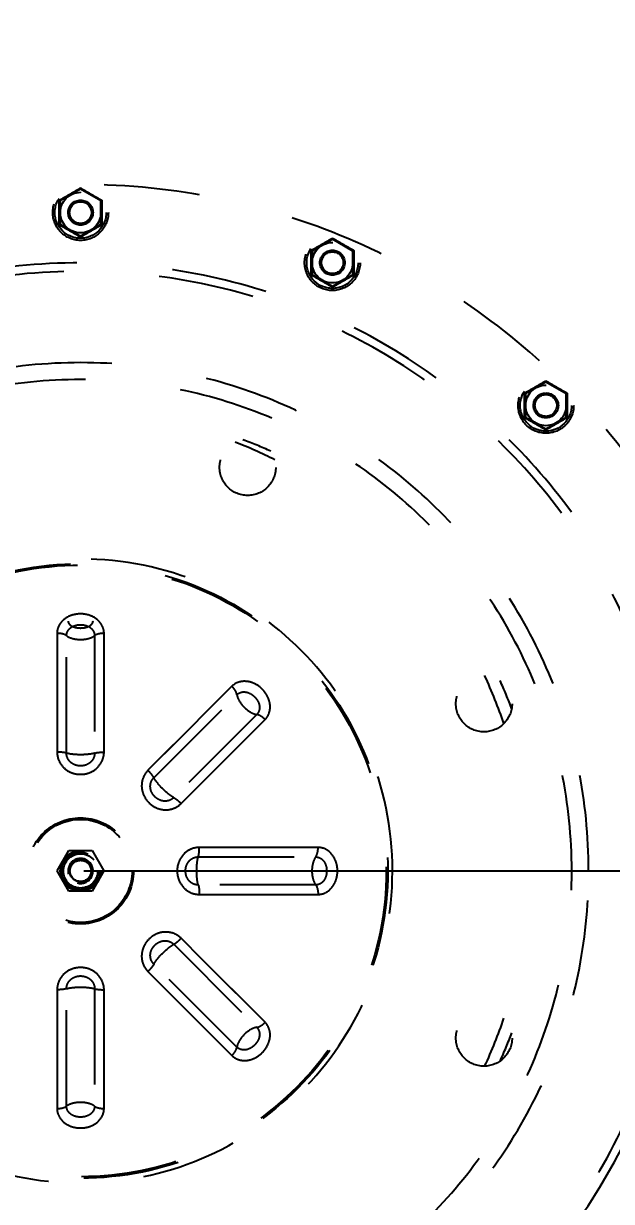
# Model space of a CAD drawing. Header units: millimetres. Extents: x 7589 to 12925, y 625 to 5429.
# Drawn here: x 11031.8 to 11220.3, y 4056.8 to 4434.3 of the extents above; entities that cross this region are included whole.
import ezdxf

# ---------------------------------------------------------------- set-up
doc = ezdxf.new("R2010")
doc.units = ezdxf.units.MM
doc.header["$LTSCALE"] = 307.34
doc.header["$PDMODE"] = 3
doc.header["$PDSIZE"] = 8
doc.linetypes.add('DOT', pattern=[0.2, 0.1, -0.1])
doc.layers.get('0').update_dxf_attribs({"linetype": 'CONTINUOUS'})
doc.layers.get('Defpoints').update_dxf_attribs({"linetype": 'CONTINUOUS'})
doc.layers.add('02___PRT_ALL_AXES', color=7, linetype='CONTINUOUS')
doc.layers.add('03___PRT_ALL_CURVES', color=7, linetype='CONTINUOUS')
doc.styles.get("Standard").update_dxf_attribs({"font": 'calibri.ttf'})
doc.dimstyles.get("Standard").update_dxf_attribs({"dimtxt": 35, "dimasz": 35, "dimexe": 1.5, "dimexo": 1, "dimtad": 1, "dimdsep": 46, "dimtxsty": 'Standard', "dimblk": '_FILLED', "dimblk1": '_FILLED', "dimblk2": '_FILLED', "dimcen": 0.09, "dimazin": 2, "dimtol": 1, "dimtp": 0.01, "dimtm": 0.01, "dimtfac": 1, "dimtofl": 0, "dimtmove": 0, "dimatfit": 3, "dimldrblk": '_FILLED', "dimfxl": 1, "dimtolj": 1, "dimarcsym": 0})

# ---------------------------------------------------------------- blocks, each defined once
blk = doc.blocks.new('_FILLED')
at = {"color": 0, "linetype": 'ByBlock'}
blk.add_solid([(0, 0), (-1, 0.214), (-1, -0.214)], dxfattribs=at)
blk = doc.blocks.new('*D53')
at = {"color": 0, "lineweight": -2}
for p, q in [((11051.04, 4752.7), (11484.94, 4752.7)), ((11483.44, 4717.7), (11483.44, 4476.23)), ((11483.44, 4197.7), (11483.44, 4439.17)), ((11051.04, 4162.7), (11484.94, 4162.7))]:
    blk.add_line(p, q, dxfattribs=at)
at = {"layer": 'Defpoints', "color": 0}
for p in [(11050.04, 4752.7), (11483.44, 4752.7), (11050.04, 4162.7)]:
    blk.add_point(p, dxfattribs=at)
at = {"color": 0, "linetype": 'ByBlock', "lineweight": -2, "xscale": 35, "yscale": 35, "zscale": 35}
for p, rotation in [((11483.44, 4752.7), 90), ((11483.44, 4162.7), 270)]:
    blk.add_blockref('_FILLED', p, dxfattribs=dict(at, rotation=rotation))
at = {"color": 0, "insert": (11483.44, 4457.7), "char_height": 35, "attachment_point": 5}
blk.add_mtext('\\A1;\\A1;G', dxfattribs=at)

msp = doc.modelspace()

# ---------------------------------------------------------------- linework, layer by layer
at = {"color": 0, "linetype": 'DOT'}
for p, q in [((11050.03771, 4381.20278), (11043.53784, 4377.44977)), ((11056.53784, 4377.45023), (11050.03771, 4381.20278)), ((11043.53784, 4377.44977), (11043.53811, 4369.94422)), ((11056.53811, 4369.94468), (11056.53784, 4377.45023)), ((11043.53811, 4369.94422), (11050.03824, 4366.19167)), ((11050.03824, 4366.19167), (11056.53811, 4369.94468)), ((11130.78391, 4365.14136), (11124.28405, 4361.38835)), ((11137.28405, 4361.38881), (11130.78391, 4365.14136)), ((11124.28405, 4361.38835), (11124.28431, 4353.8828)), ((11137.28431, 4353.88326), (11137.28405, 4361.38881)), ((11124.28431, 4353.8828), (11130.78445, 4350.13025)), ((11130.78445, 4350.13025), (11137.28431, 4353.88326)), ((11199.23724, 4319.40231), (11192.73737, 4315.6493)), ((11205.73737, 4315.64976), (11199.23724, 4319.40231)), ((11192.73737, 4315.6493), (11192.73764, 4308.14375)), ((11205.73764, 4308.14421), (11205.73737, 4315.64976)), ((11192.73764, 4308.14375), (11199.23777, 4304.3912)), ((11199.23777, 4304.3912), (11205.73764, 4308.14421)), ((11042.50525, 4238.84404), (11042.51202, 4200.77371)), ((11042.50525, 4238.84404), (11042.50815, 4216.15763)), ((11045.53132, 4200.44397), (11045.54315, 4238.08387)), ((11054.53273, 4238.0838), (11054.54453, 4200.44397)), ((11057.56393, 4200.77374), (11057.57067, 4238.84402)), ((11098.55546, 4221.8676), (11071.64044, 4194.94301)), ((11073.54226, 4192.57489), (11100.16606, 4219.18196)), ((11106.52261, 4212.82531), (11079.91557, 4186.20159)), ((11082.28379, 4184.29973), (11109.20831, 4211.21472)), ((11126.18479, 4170.22996), (11088.11446, 4170.22318)), ((11087.78472, 4167.20389), (11125.42462, 4167.19205)), ((11125.42455, 4158.20247), (11087.78472, 4158.19067)), ((11088.11449, 4155.17127), (11126.18477, 4155.16453)), ((11079.91565, 4139.19294), (11106.52271, 4112.56914)), ((11109.20835, 4114.17974), (11082.28377, 4141.09474)), ((11071.64048, 4130.45141), (11098.55547, 4103.52689)), ((11100.16606, 4106.21259), (11073.54234, 4132.81963)), ((11042.51202, 4124.62071), (11042.50528, 4086.55043)), ((11045.54322, 4087.31065), (11045.53142, 4124.95049)), ((11054.54464, 4124.95048), (11054.5328, 4087.31058)), ((11057.57071, 4086.55042), (11057.56393, 4124.62074)), ((11057.57071, 4086.55042), (11057.56888, 4102.59948)), ((11042.50561, 4090.82143), (11042.50528, 4086.55043))]:
    msp.add_line(p, q, dxfattribs=at)
for points in [[(11057.56906, 4224.05787), (11057.57035, 4234.57302), (11057.57067, 4238.84402)], [(11057.56393, 4200.77374), (11057.56631, 4208.97641), (11057.56796, 4217.06711), (11057.56906, 4224.05787)], [(11098.55546, 4221.8676), (11093.64822, 4216.95943), (11081.61503, 4204.92272)], [(11042.50815, 4216.15763), (11042.50933, 4210.35148), (11042.51202, 4200.77371)], [(11095.37753, 4197.38723), (11099.54106, 4201.54952), (11104.13574, 4206.14306), (11109.20831, 4211.21472)], [(11081.61503, 4204.92272), (11078.39155, 4201.6979), (11071.64044, 4194.94301)], [(11082.28379, 4184.29973), (11085.13217, 4187.14627), (11095.37753, 4197.38723)], [(11107.31758, 4170.2277), (11102.22426, 4170.22681), (11097.66462, 4170.22587), (11088.11446, 4170.22318)], [(11126.18479, 4170.22996), (11119.24425, 4170.2293), (11107.31758, 4170.2277)], [(11088.11449, 4155.17127), (11092.14141, 4155.16997), (11101.28036, 4155.16782)], [(11101.28036, 4155.16782), (11106.62742, 4155.16686), (11112.51467, 4155.16598), (11119.01172, 4155.16517), (11126.18477, 4155.16453)], [(11095.86562, 4127.51928), (11092.26347, 4131.12017), (11089.03865, 4134.34365), (11082.28377, 4141.09474)], [(11071.64048, 4130.45141), (11074.48702, 4127.60303), (11080.94772, 4121.13929)], [(11109.20835, 4114.17974), (11104.30018, 4119.08698), (11095.86562, 4127.51928)], [(11042.51202, 4124.62071), (11042.50964, 4116.41805), (11042.50799, 4108.32734), (11042.50689, 4101.33658), (11042.50561, 4090.82143)], [(11057.56888, 4102.59948), (11057.5678, 4109.23682), (11057.56662, 4115.04297), (11057.56393, 4124.62074)], [(11080.94772, 4121.13929), (11084.72798, 4117.35768), (11088.89027, 4113.19414), (11093.48381, 4108.59946), (11098.55547, 4103.52689)]]:
    msp.add_lwpolyline(points, dxfattribs=at)
for centre, radius in [((11050.03798, 4373.69723), 8.91272), ((11050.03798, 4373.69723), 8.24637), ((11050.03798, 4373.69723), 6.5), ((11050.03798, 4373.69723), 4), ((11050.03798, 4373.69723), 3.5), ((11130.78418, 4357.63581), 8.91272), ((11130.78418, 4357.63581), 8.24637), ((11130.78418, 4357.63581), 6.5), ((11130.78418, 4357.63581), 4), ((11130.78418, 4357.63581), 3.5), ((11199.23751, 4311.89676), 8.91272), ((11199.23751, 4311.89676), 8.24637), ((11199.23751, 4311.89676), 6.5), ((11199.23751, 4311.89676), 4), ((11199.23751, 4311.89676), 3.5), ((11050.03798, 4162.69723), 98.5), ((11050.03798, 4162.69723), 98.02353), ((11050.03798, 4162.69723), 17), ((11050.03798, 4162.69723), 16.52), ((11050.03798, 4162.69723), 6), ((11050.03798, 4162.69723), 5.5), ((11050.03798, 4162.69723), 3.5), ((11050.03798, 4162.69723), 3.4)]:
    msp.add_circle(centre, radius, dxfattribs=at)
for radius, start, end in [(100, 0, 359.88), (4, 255, 195)]:
    msp.add_arc((11050.03798, 4162.69723), radius, start, end, dxfattribs=at)
for points in [[(11043.18594, 4377.65293), (11044.334, 4378.30165), (11046.6286, 4379.60197), (11048.90191, 4380.93914), (11050.0377, 4381.60911)], [(11050.03769, 4381.60911), (11051.17353, 4380.93922), (11053.44694, 4379.60221), (11055.74162, 4378.30205), (11056.88973, 4377.65341)], [(11050.03826, 4365.78534), (11048.90242, 4366.45523), (11046.62901, 4367.79225), (11044.33433, 4369.0924), (11043.18622, 4369.74104)], [(11056.89001, 4369.74153), (11055.74195, 4369.09281), (11053.44736, 4367.79249), (11051.17405, 4366.45531), (11050.03825, 4365.78534)], [(11123.93214, 4361.59151), (11125.08021, 4362.24023), (11127.3748, 4363.54055), (11129.64811, 4364.87772), (11130.7839, 4365.5477)], [(11130.7839, 4365.5477), (11131.91974, 4364.8778), (11134.19314, 4363.54079), (11136.48783, 4362.24063), (11137.63594, 4361.59199)], [(11130.78446, 4349.72392), (11129.64862, 4350.39381), (11127.37522, 4351.73083), (11125.08053, 4353.03098), (11123.93242, 4353.67962)], [(11137.63622, 4353.68011), (11136.48815, 4353.03139), (11134.19356, 4351.73107), (11131.92025, 4350.39389), (11130.78446, 4349.72392)], [(11192.38547, 4315.85246), (11193.53353, 4316.50118), (11195.82813, 4317.8015), (11198.10144, 4319.13867), (11199.23723, 4319.80865)], [(11199.23722, 4319.80865), (11200.37307, 4319.13875), (11202.64647, 4317.80174), (11204.94115, 4316.50158), (11206.08927, 4315.85294)], [(11199.23779, 4303.98487), (11198.10195, 4304.65476), (11195.82854, 4305.99178), (11193.53386, 4307.29193), (11192.38575, 4307.94057)], [(11206.08954, 4307.94106), (11204.94148, 4307.29234), (11202.64689, 4305.99202), (11200.37358, 4304.65484), (11199.23778, 4303.98487)]]:
    msp.add_open_spline(points, degree=3, dxfattribs=at)
for points, knots in [([(11050.0377, 4381.20277), (11050.0377, 4381.1622), (11050.03871, 4381.47366), (11050.0377, 4381.51424), (11050.0377, 4381.60911)], [0, 0, 0, 0, 0.29956188, 1, 1, 1, 1]), ([(11043.18624, 4369.74104), (11043.19854, 4371.0688), (11043.21965, 4373.70614), (11043.19819, 4376.34347), (11043.18596, 4377.65293)], [0, 0, 0, 0, 0.503470775, 1, 1, 1, 1]), ([(11043.53784, 4377.44977), (11043.53801, 4377.44908), (11043.53367, 4377.45302), (11043.53006, 4377.45378), (11043.52021, 4377.4603), (11043.50854, 4377.46682), (11043.49325, 4377.47588), (11043.46772, 4377.49069), (11043.4297, 4377.51272), (11043.3779, 4377.54249), (11043.31885, 4377.57636), (11043.25407, 4377.61362), (11043.20915, 4377.63953), (11043.18596, 4377.65292)], [0, 0, 0, 0, 0.005270768, 0.020858191, 0.046282368, 0.081003533, 0.124365062, 0.175697192, 0.299730798, 0.448270882, 0.617065146, 0.802297204, 1, 1, 1, 1]), ([(11056.88971, 4377.6534), (11056.86653, 4377.64001), (11056.8216, 4377.6141), (11056.75683, 4377.57683), (11056.69778, 4377.54296), (11056.64597, 4377.51318), (11056.60794, 4377.49116), (11056.58243, 4377.47634), (11056.56711, 4377.46729), (11056.55552, 4377.46075), (11056.54552, 4377.45428), (11056.54218, 4377.45343), (11056.53756, 4377.44958), (11056.53784, 4377.45023)], [0, 0, 0, 0, 0.197705209, 0.382939848, 0.551741292, 0.700291465, 0.824330592, 0.875663154, 0.919023194, 0.953740564, 0.97915805, 0.994736811, 1, 1, 1, 1]), ([(11056.88971, 4377.65342), (11056.87741, 4376.32578), (11056.85631, 4373.68845), (11056.87776, 4371.05112), (11056.88999, 4369.74152)], [0, 0, 0, 0, 0.503419542, 1, 1, 1, 1]), ([(11043.53812, 4369.94421), (11043.53841, 4369.94486), (11043.53378, 4369.94105), (11043.53043, 4369.94025), (11043.52037, 4369.9339), (11043.50869, 4369.92753), (11043.49328, 4369.91865), (11043.46765, 4369.90403), (11043.42959, 4369.88206), (11043.37789, 4369.85209), (11043.31901, 4369.81787), (11043.25434, 4369.7804), (11043.20942, 4369.75443), (11043.18622, 4369.74104)], [0, 0, 0, 0, 0.005246527, 0.020788041, 0.046167334, 0.080859382, 0.124204947, 0.175529424, 0.299562897, 0.448123589, 0.616956491, 0.802239647, 1, 1, 1, 1]), ([(11056.89001, 4369.74152), (11056.86681, 4369.75492), (11056.82189, 4369.78087), (11056.75721, 4369.81835), (11056.69835, 4369.85255), (11056.64661, 4369.88255), (11056.60861, 4369.90444), (11056.58288, 4369.91918), (11056.5677, 4369.92779), (11056.5554, 4369.93487), (11056.54753, 4369.93916), (11056.54236, 4369.94238), (11056.54055, 4369.94294), (11056.53793, 4369.94536), (11056.53809, 4369.94467)], [0, 0, 0, 0, 0.197757183, 0.383035853, 0.551868359, 0.700432958, 0.824469569, 0.875795596, 0.919142329, 0.953834439, 0.979211825, 0.988239588, 0.994751198, 1, 1, 1, 1]), ([(11050.03826, 4365.78534), (11050.03825, 4365.88021), (11050.03926, 4365.92079), (11050.03823, 4366.23226), (11050.03823, 4366.19168)], [0, 0, 0, 0, 0.700434158, 1, 1, 1, 1]), ([(11130.7839, 4365.14135), (11130.7839, 4365.10078), (11130.78491, 4365.41225), (11130.7839, 4365.45282), (11130.7839, 4365.54769)], [0, 0, 0, 0, 0.29956188, 1, 1, 1, 1]), ([(11123.93244, 4353.67962), (11123.94475, 4355.00739), (11123.96585, 4357.64472), (11123.9444, 4360.28205), (11123.93216, 4361.59151)], [0, 0, 0, 0, 0.503470775, 1, 1, 1, 1]), ([(11124.28405, 4361.38835), (11124.28421, 4361.38766), (11124.27987, 4361.3916), (11124.27626, 4361.39236), (11124.26641, 4361.39888), (11124.25475, 4361.4054), (11124.23946, 4361.41446), (11124.21393, 4361.42928), (11124.17591, 4361.4513), (11124.1241, 4361.48107), (11124.06505, 4361.51494), (11124.00028, 4361.5522), (11123.95535, 4361.57811), (11123.93216, 4361.5915)], [0, 0, 0, 0, 0.005270768, 0.020858191, 0.046282368, 0.081003533, 0.124365062, 0.175697192, 0.299730798, 0.448270882, 0.617065146, 0.802297204, 1, 1, 1, 1]), ([(11137.63592, 4361.59198), (11137.61273, 4361.57859), (11137.5678, 4361.55268), (11137.50303, 4361.51541), (11137.44398, 4361.48154), (11137.39218, 4361.45176), (11137.35415, 4361.42974), (11137.32863, 4361.41492), (11137.31332, 4361.40587), (11137.30172, 4361.39933), (11137.29172, 4361.39286), (11137.28838, 4361.39201), (11137.28377, 4361.38816), (11137.28405, 4361.38881)], [0, 0, 0, 0, 0.197705209, 0.382939848, 0.551741292, 0.700291465, 0.824330592, 0.875663154, 0.919023194, 0.953740564, 0.97915805, 0.994736811, 1, 1, 1, 1]), ([(11137.63592, 4361.592), (11137.62361, 4360.26436), (11137.60251, 4357.62703), (11137.62396, 4354.9897), (11137.6362, 4353.6801)], [0, 0, 0, 0, 0.503419542, 1, 1, 1, 1]), ([(11124.28433, 4353.88279), (11124.28461, 4353.88344), (11124.27998, 4353.87964), (11124.27663, 4353.87883), (11124.26658, 4353.87248), (11124.25489, 4353.86611), (11124.23949, 4353.85723), (11124.21386, 4353.84261), (11124.17579, 4353.82064), (11124.12409, 4353.79067), (11124.06522, 4353.75645), (11124.00054, 4353.71898), (11123.95562, 4353.69301), (11123.93243, 4353.67962)], [0, 0, 0, 0, 0.005246527, 0.020788041, 0.046167334, 0.080859382, 0.124204947, 0.175529424, 0.299562897, 0.448123589, 0.616956491, 0.802239647, 1, 1, 1, 1]), ([(11137.63622, 4353.68011), (11137.61302, 4353.6935), (11137.5681, 4353.71946), (11137.50342, 4353.75693), (11137.44455, 4353.79113), (11137.39282, 4353.82113), (11137.35482, 4353.84302), (11137.32908, 4353.85776), (11137.3139, 4353.86637), (11137.30161, 4353.87345), (11137.29373, 4353.87775), (11137.28856, 4353.88096), (11137.28676, 4353.88152), (11137.28413, 4353.88394), (11137.2843, 4353.88325)], [0, 0, 0, 0, 0.197757183, 0.383035853, 0.551868359, 0.700432958, 0.824469569, 0.875795596, 0.919142329, 0.953834439, 0.979211825, 0.988239588, 0.994751198, 1, 1, 1, 1]), ([(11130.78446, 4349.72392), (11130.78446, 4349.81879), (11130.78546, 4349.85937), (11130.78443, 4350.17084), (11130.78443, 4350.13026)], [0, 0, 0, 0, 0.700434158, 1, 1, 1, 1]), ([(11199.23723, 4319.4023), (11199.23723, 4319.36173), (11199.23824, 4319.6732), (11199.23723, 4319.71377), (11199.23723, 4319.80864)], [0, 0, 0, 0, 0.29956188, 1, 1, 1, 1]), ([(11192.38577, 4307.94057), (11192.39807, 4309.26833), (11192.41918, 4311.90567), (11192.39772, 4314.543), (11192.38549, 4315.85246)], [0, 0, 0, 0, 0.503470775, 1, 1, 1, 1]), ([(11192.73737, 4315.6493), (11192.73754, 4315.64861), (11192.7332, 4315.65255), (11192.72959, 4315.65331), (11192.71974, 4315.65983), (11192.70807, 4315.66635), (11192.69278, 4315.67541), (11192.66725, 4315.69023), (11192.62923, 4315.71225), (11192.57743, 4315.74202), (11192.51838, 4315.77589), (11192.45361, 4315.81315), (11192.40868, 4315.83906), (11192.38549, 4315.85245)], [0, 0, 0, 0, 0.005270768, 0.020858191, 0.046282368, 0.081003533, 0.124365062, 0.175697192, 0.299730798, 0.448270882, 0.617065146, 0.802297204, 1, 1, 1, 1]), ([(11206.08925, 4315.85293), (11206.06606, 4315.83954), (11206.02113, 4315.81363), (11205.95636, 4315.77636), (11205.89731, 4315.74249), (11205.8455, 4315.71271), (11205.80748, 4315.69069), (11205.78196, 4315.67587), (11205.76665, 4315.66682), (11205.75505, 4315.66028), (11205.74505, 4315.65381), (11205.74171, 4315.65296), (11205.73709, 4315.64911), (11205.73737, 4315.64976)], [0, 0, 0, 0, 0.197705209, 0.382939848, 0.551741292, 0.700291465, 0.824330592, 0.875663154, 0.919023194, 0.953740564, 0.97915805, 0.994736811, 1, 1, 1, 1]), ([(11206.08925, 4315.85295), (11206.07694, 4314.52531), (11206.05584, 4311.88798), (11206.07729, 4309.25065), (11206.08953, 4307.94105)], [0, 0, 0, 0, 0.503419542, 1, 1, 1, 1]), ([(11192.73765, 4308.14374), (11192.73794, 4308.14439), (11192.73331, 4308.14058), (11192.72996, 4308.13978), (11192.7199, 4308.13343), (11192.70822, 4308.12706), (11192.69281, 4308.11818), (11192.66718, 4308.10356), (11192.62912, 4308.08159), (11192.57742, 4308.05162), (11192.51854, 4308.0174), (11192.45387, 4307.97993), (11192.40895, 4307.95396), (11192.38575, 4307.94057)], [0, 0, 0, 0, 0.005246527, 0.020788041, 0.046167334, 0.080859382, 0.124204947, 0.175529424, 0.299562897, 0.448123589, 0.616956491, 0.802239647, 1, 1, 1, 1]), ([(11206.08954, 4307.94106), (11206.06634, 4307.95445), (11206.02142, 4307.98041), (11205.95674, 4308.01788), (11205.89788, 4308.05208), (11205.84615, 4308.08208), (11205.80814, 4308.10397), (11205.78241, 4308.11871), (11205.76723, 4308.12732), (11205.75493, 4308.1344), (11205.74706, 4308.1387), (11205.74189, 4308.14191), (11205.74008, 4308.14247), (11205.73746, 4308.14489), (11205.73763, 4308.1442)], [0, 0, 0, 0, 0.197757183, 0.383035853, 0.551868359, 0.700432958, 0.824469569, 0.875795596, 0.919142329, 0.953834439, 0.979211825, 0.988239588, 0.994751198, 1, 1, 1, 1]), ([(11199.23779, 4303.98487), (11199.23778, 4304.07974), (11199.23879, 4304.12032), (11199.23776, 4304.43179), (11199.23776, 4304.39121)], [0, 0, 0, 0, 0.700434158, 1, 1, 1, 1]), ([(11057.57067, 4238.84402), (11057.57072, 4239.67696), (11057.14262, 4241.40629), (11055.39738, 4243.47814), (11052.90076, 4244.78824), (11050.04152, 4245.22445), (11047.18083, 4244.79026), (11044.6812, 4243.48057), (11042.93365, 4241.40757), (11042.50519, 4239.67715), (11042.50525, 4238.84404)], [0, 0, 0, 0, 0.115890211, 0.237397074, 0.366276145, 0.499824592, 0.633423918, 0.762456219, 0.884085405, 1, 1, 1, 1]), ([(11045.54299, 4238.08409), (11045.54285, 4238.57148), (11045.80453, 4239.58491), (11046.86617, 4240.76937), (11048.36355, 4241.47072), (11050.03984, 4241.67388), (11051.71537, 4241.46997), (11053.21161, 4240.76868), (11054.27104, 4239.58384), (11054.53265, 4238.5711), (11054.5325, 4238.0838)], [0, 0, 0, 0, 0.115820462, 0.237311282, 0.366319298, 0.500150442, 0.633939139, 0.762809308, 0.884201965, 1, 1, 1, 1]), ([(11045.54317, 4238.08385), (11045.15252, 4238.36855), (11044.13811, 4238.75837), (11043.07791, 4238.85886), (11042.50525, 4238.84402)], [0, 0, 0, 0, 0.457645836, 1, 1, 1, 1]), ([(11045.54315, 4238.08387), (11046.12244, 4237.66035), (11047.61762, 4237.06248), (11050.03794, 4236.78482), (11052.4582, 4237.06253), (11053.95348, 4237.66022), (11054.53273, 4238.0838)], [0, 0, 0, 0, 0.228816412, 0.499999783, 0.771183164, 1, 1, 1, 1]), ([(11057.57067, 4238.84406), (11056.99797, 4238.8589), (11055.93772, 4238.75841), (11054.92325, 4238.36854), (11054.53259, 4238.08382)], [0, 0, 0, 0, 0.542357193, 1, 1, 1, 1]), ([(11100.16606, 4219.18193), (11100.09114, 4219.65947), (11099.64949, 4220.65242), (11098.97088, 4221.47314), (11098.55545, 4221.86758)], [0, 0, 0, 0, 0.457645836, 1, 1, 1, 1]), ([(11109.20831, 4211.21472), (11109.79732, 4211.80367), (11110.71743, 4213.3292), (11110.94838, 4216.0283), (11110.10938, 4218.72005), (11108.39604, 4221.05028), (11106.0662, 4222.76608), (11103.3726, 4223.60749), (11100.67107, 4223.37736), (11099.14452, 4222.45673), (11098.55546, 4221.8676)], [0, 0, 0, 0, 0.115890344, 0.237397281, 0.366276391, 0.49982486, 0.633424235, 0.762456705, 0.884085771, 1, 1, 1, 1]), ([(11100.16606, 4219.18196), (11100.27621, 4218.47286), (11100.9107, 4216.99286), (11102.42579, 4215.0851), (11104.33354, 4213.57008), (11105.8135, 4212.93539), (11106.52261, 4212.82531)], [0, 0, 0, 0, 0.228816387, 0.49999976, 0.771183144, 1, 1, 1, 1]), ([(11100.1661, 4219.18222), (11100.51064, 4219.52696), (11101.41227, 4220.05853), (11103.00051, 4220.14538), (11104.55524, 4219.5825), (11105.88422, 4218.54084), (11106.92481, 4217.21187), (11107.48692, 4215.65798), (11107.39825, 4214.07104), (11106.86712, 4213.16994), (11106.52244, 4212.82547)], [0, 0, 0, 0, 0.11582012, 0.237310814, 0.366318987, 0.50015017, 0.633938893, 0.762809105, 0.884201839, 1, 1, 1, 1]), ([(11109.20834, 4211.21475), (11108.81387, 4211.6302), (11107.9931, 4212.30885), (11107.00009, 4212.75052), (11106.52252, 4212.82543)], [0, 0, 0, 0, 0.542357193, 1, 1, 1, 1]), ([(11045.53119, 4200.44404), (11045.10444, 4200.57818), (11044.09348, 4200.73322), (11043.07948, 4200.77856), (11042.51202, 4200.77372)], [0, 0, 0, 0, 0.440806577, 1, 1, 1, 1]), ([(11042.51202, 4200.77371), (11042.51236, 4199.83167), (11042.91875, 4197.91851), (11044.6258, 4195.54395), (11047.1337, 4194.00443), (11050.03448, 4193.48783), (11052.93668, 4194.00212), (11055.44766, 4195.54111), (11057.15692, 4197.91702), (11057.56358, 4199.83141), (11057.56393, 4200.77374)], [0, 0, 0, 0, 0.123541285, 0.247969887, 0.373524493, 0.499838918, 0.626193015, 0.751875021, 0.876420168, 1, 1, 1, 1]), ([(11054.54429, 4200.44394), (11054.54516, 4199.89033), (11054.29602, 4198.76306), (11053.25221, 4197.38889), (11051.74276, 4196.53676), (11050.03578, 4196.26979), (11048.32952, 4196.53812), (11046.82235, 4197.39125), (11045.77918, 4198.76399), (11045.53009, 4199.89067), (11045.53096, 4200.44412)], [0, 0, 0, 0, 0.12340616, 0.248015366, 0.373830524, 0.500160618, 0.626453235, 0.752131743, 0.876628417, 1, 1, 1, 1]), ([(11054.54453, 4200.44397), (11053.90712, 4200.24765), (11052.39961, 4200.01314), (11050.0379, 4199.89585), (11047.67622, 4200.0132), (11046.16872, 4200.24765), (11045.53132, 4200.44397)], [0, 0, 0, 0, 0.22011938, 0.500002135, 0.779885753, 1, 1, 1, 1]), ([(11054.54455, 4200.44397), (11054.9713, 4200.57815), (11055.98234, 4200.73322), (11056.99641, 4200.77857), (11057.56393, 4200.77373)], [0, 0, 0, 0, 0.440787802, 1, 1, 1, 1]), ([(11071.64044, 4194.94301), (11070.97461, 4194.27661), (11069.90882, 4192.63596), (11069.43694, 4189.74807), (11070.12382, 4186.88407), (11071.81226, 4184.46642), (11074.23117, 4182.78024), (11077.09437, 4182.0962), (11079.97953, 4182.56947), (11081.61808, 4183.63452), (11082.28379, 4184.29973)], [0, 0, 0, 0, 0.123540765, 0.248049388, 0.373723722, 0.500151782, 0.626570643, 0.752210718, 0.876581026, 1, 1, 1, 1]), ([(11073.54223, 4192.57503), (11073.33532, 4192.97164), (11072.73009, 4193.79613), (11072.04514, 4194.5452), (11071.64047, 4194.94303)], [0, 0, 0, 0, 0.440806548, 1, 1, 1, 1]), ([(11079.91538, 4186.20174), (11079.52504, 4185.81018), (11078.55336, 4185.18985), (11076.84561, 4184.95511), (11075.17593, 4185.41779), (11073.77859, 4186.43489), (11072.76035, 4187.8316), (11072.2964, 4189.50173), (11072.52939, 4191.21123), (11073.15013, 4192.18446), (11073.54211, 4192.57525)], [0, 0, 0, 0, 0.123245574, 0.247678063, 0.373460131, 0.499837313, 0.626222814, 0.752028643, 0.87661774, 1, 1, 1, 1]), ([(11079.91557, 4186.20159), (11079.32603, 4186.51349), (11078.09424, 4187.41363), (11076.34132, 4189.00068), (11074.75434, 4190.75362), (11073.85415, 4191.98536), (11073.54226, 4192.57489)], [0, 0, 0, 0, 0.220119433, 0.500002196, 0.779885823, 1, 1, 1, 1]), ([(11079.91558, 4186.20158), (11080.31222, 4185.9947), (11081.13678, 4185.38943), (11081.88591, 4184.70445), (11082.28378, 4184.29973)], [0, 0, 0, 0, 0.440787802, 1, 1, 1, 1]), ([(11088.11446, 4170.22318), (11087.17144, 4170.2228), (11085.25677, 4169.81596), (11082.88183, 4168.10571), (11081.3437, 4165.6), (11081.00067, 4163.66009), (11081.00072, 4162.69723)], [0, 0, 0, 0, 0.247340189, 0.496314031, 0.747455011, 1, 1, 1, 1]), ([(11087.78479, 4167.20401), (11087.91893, 4167.63077), (11088.07397, 4168.64173), (11088.11931, 4169.65573), (11088.11447, 4170.22319)], [0, 0, 0, 0, 0.440806594, 1, 1, 1, 1]), ([(11125.4246, 4167.19203), (11125.7093, 4167.58268), (11126.09912, 4168.59709), (11126.19961, 4169.65729), (11126.18477, 4170.22995)], [0, 0, 0, 0, 0.457645836, 1, 1, 1, 1]), ([(11132.41843, 4162.69723), (11132.41844, 4163.65729), (11132.13002, 4165.55898), (11130.8204, 4168.05435), (11128.74826, 4169.80159), (11127.01815, 4170.23001), (11126.18479, 4170.22996)], [0, 0, 0, 0, 0.267157049, 0.524996743, 0.768100595, 1, 1, 1, 1]), ([(11083.69988, 4162.69756), (11083.69987, 4163.26389), (11083.87815, 4164.40472), (11084.73033, 4165.91066), (11086.10326, 4166.95566), (11087.23082, 4167.20509), (11087.78487, 4167.20425)], [0, 0, 0, 0, 0.25249117, 0.503875202, 0.752985019, 1, 1, 1, 1]), ([(11087.78472, 4158.19067), (11087.5884, 4158.82809), (11087.35389, 4160.33559), (11087.2366, 4162.6973), (11087.35395, 4165.05898), (11087.5884, 4166.56649), (11087.78472, 4167.20389)], [0, 0, 0, 0, 0.22011938, 0.500002135, 0.779885753, 1, 1, 1, 1]), ([(11125.42462, 4167.19205), (11125.0011, 4166.61276), (11124.40323, 4165.11758), (11124.12557, 4162.69727), (11124.40328, 4160.27701), (11125.00097, 4158.78172), (11125.42455, 4158.20247)], [0, 0, 0, 0, 0.22881641, 0.499999781, 0.771183163, 1, 1, 1, 1]), ([(11125.42484, 4167.19221), (11125.91241, 4167.19235), (11126.92569, 4166.93068), (11128.10961, 4165.86917), (11128.81098, 4164.37424), (11128.94596, 4163.26051), (11128.94596, 4162.69742)], [0, 0, 0, 0, 0.23173606, 0.4745695, 0.732373369, 1, 1, 1, 1]), ([(11081.00072, 4162.69723), (11081.00077, 4161.73381), (11081.34396, 4159.7932), (11082.88302, 4157.28737), (11085.25796, 4155.5781), (11087.17196, 4155.17162), (11088.11449, 4155.17127)], [0, 0, 0, 0, 0.25268737, 0.503858586, 0.752789705, 1, 1, 1, 1]), ([(11087.78469, 4158.19091), (11087.23095, 4158.19004), (11086.10391, 4158.4391), (11084.73031, 4159.48287), (11083.87807, 4160.98948), (11083.6999, 4162.13083), (11083.69988, 4162.69756)], [0, 0, 0, 0, 0.246865394, 0.495907054, 0.747348512, 1, 1, 1, 1]), ([(11128.94596, 4162.69742), (11128.94597, 4162.13423), (11128.81121, 4161.02038), (11128.11015, 4159.52475), (11126.92514, 4158.46429), (11125.91203, 4158.20256), (11125.42455, 4158.2027)], [0, 0, 0, 0, 0.267653211, 0.525468058, 0.768327755, 1, 1, 1, 1]), ([(11126.18477, 4155.16453), (11127.01795, 4155.16448), (11128.74785, 4155.59273), (11130.82009, 4157.33964), (11132.12999, 4159.83511), (11132.41838, 4161.73702), (11132.41843, 4162.69723)], [0, 0, 0, 0, 0.231847702, 0.474946861, 0.732802485, 1, 1, 1, 1]), ([(11087.78472, 4158.19066), (11087.9189, 4157.7639), (11088.07397, 4156.75287), (11088.11932, 4155.73879), (11088.11448, 4155.17127)], [0, 0, 0, 0, 0.440787802, 1, 1, 1, 1]), ([(11125.42457, 4158.20261), (11125.70929, 4157.81195), (11126.09916, 4156.79748), (11126.19965, 4155.73723), (11126.18481, 4155.16453)], [0, 0, 0, 0, 0.457642807, 1, 1, 1, 1]), ([(11082.28377, 4141.09474), (11081.61741, 4141.76062), (11079.97723, 4142.82608), (11077.09107, 4143.29807), (11074.22906, 4142.61329), (11071.81259, 4140.92737), (11070.12411, 4138.51147), (11069.43686, 4135.6477), (11069.90833, 4132.75913), (11070.97443, 4131.11796), (11071.64048, 4130.45141)], [0, 0, 0, 0, 0.123541431, 0.247971357, 0.373527945, 0.499844571, 0.62620072, 0.751882405, 0.876425862, 1, 1, 1, 1]), ([(11073.54249, 4132.81982), (11073.15044, 4133.21065), (11072.52952, 4134.18388), (11072.29586, 4135.89361), (11072.76065, 4137.56349), (11073.77885, 4138.95935), (11075.17512, 4139.97613), (11076.84411, 4140.43864), (11078.55245, 4140.2056), (11079.52527, 4139.58505), (11079.91601, 4139.19308)], [0, 0, 0, 0, 0.12340028, 0.248007389, 0.373822461, 0.500154577, 0.626449453, 0.752130104, 0.876628216, 1, 1, 1, 1]), ([(11073.54234, 4132.81963), (11073.85424, 4133.40917), (11074.75438, 4134.64096), (11076.34143, 4136.39388), (11078.09437, 4137.98086), (11079.32611, 4138.88105), (11079.91565, 4139.19294)], [0, 0, 0, 0, 0.22011938, 0.500002135, 0.779885753, 1, 1, 1, 1]), ([(11079.91578, 4139.19297), (11080.31239, 4139.39989), (11081.13688, 4140.00511), (11081.88595, 4140.69006), (11082.28378, 4141.09474)], [0, 0, 0, 0, 0.440806577, 1, 1, 1, 1]), ([(11057.56393, 4124.62074), (11057.56359, 4125.56278), (11057.1572, 4127.47594), (11055.45015, 4129.8505), (11052.94225, 4131.39002), (11050.04147, 4131.90663), (11047.13927, 4131.39233), (11044.62829, 4129.85334), (11042.91903, 4127.47743), (11042.51237, 4125.56305), (11042.51202, 4124.62071)], [0, 0, 0, 0, 0.123541285, 0.247969887, 0.373524493, 0.499838918, 0.626193015, 0.751875021, 0.876420168, 1, 1, 1, 1]), ([(11073.54233, 4132.81962), (11073.33545, 4132.42298), (11072.73018, 4131.59842), (11072.0452, 4130.8493), (11071.64048, 4130.45142)], [0, 0, 0, 0, 0.440787802, 1, 1, 1, 1]), ([(11045.53166, 4124.95051), (11045.5308, 4125.50412), (11045.77994, 4126.6314), (11046.82374, 4128.00556), (11048.33319, 4128.85769), (11050.04017, 4129.12467), (11051.74643, 4128.85633), (11053.2536, 4128.00321), (11054.29677, 4126.63046), (11054.54586, 4125.50378), (11054.545, 4124.95033)], [0, 0, 0, 0, 0.12340616, 0.248015366, 0.373830524, 0.500160619, 0.626453235, 0.752131743, 0.876628417, 1, 1, 1, 1]), ([(11045.53141, 4124.95048), (11045.10465, 4124.8163), (11044.09362, 4124.66124), (11043.07954, 4124.61588), (11042.51202, 4124.62072)], [0, 0, 0, 0, 0.440787802, 1, 1, 1, 1]), ([(11045.53142, 4124.95049), (11046.16884, 4125.14681), (11047.67634, 4125.38131), (11050.03805, 4125.4986), (11052.39973, 4125.38125), (11053.90724, 4125.1468), (11054.54464, 4124.95048)], [0, 0, 0, 0, 0.22011938, 0.500002135, 0.779885752, 1, 1, 1, 1]), ([(11054.54476, 4124.95041), (11054.97152, 4124.81627), (11055.98247, 4124.66123), (11056.99648, 4124.61589), (11057.56394, 4124.62073)], [0, 0, 0, 0, 0.440806577, 1, 1, 1, 1]), ([(11098.55547, 4103.52689), (11099.14441, 4102.93789), (11100.66993, 4102.01779), (11103.369, 4101.78682), (11106.06074, 4102.62579), (11108.39096, 4104.3391), (11110.10678, 4106.66891), (11110.94822, 4109.36249), (11110.71814, 4112.06408), (11109.7975, 4113.59067), (11109.20835, 4114.17974)], [0, 0, 0, 0, 0.115889432, 0.237395261, 0.366273236, 0.499820436, 0.633419103, 0.762451657, 0.884082182, 1, 1, 1, 1]), ([(11106.52271, 4112.56914), (11105.81361, 4112.459), (11104.33361, 4111.8245), (11102.42585, 4110.30941), (11100.91083, 4108.40166), (11100.27614, 4106.9217), (11100.16606, 4106.21259)], [0, 0, 0, 0, 0.228816329, 0.49999971, 0.771183101, 1, 1, 1, 1]), ([(11106.52297, 4112.5691), (11106.86771, 4112.22455), (11107.39929, 4111.3229), (11107.48612, 4109.73464), (11106.92322, 4108.17991), (11105.88155, 4106.85095), (11104.55259, 4105.81037), (11102.99871, 4105.24828), (11101.41178, 4105.33696), (11100.51069, 4105.86809), (11100.16623, 4106.21276)], [0, 0, 0, 0, 0.115823434, 0.237315718, 0.366323872, 0.500154444, 0.633941952, 0.762811013, 0.884202705, 1, 1, 1, 1]), ([(11106.52268, 4112.56914), (11107.00022, 4112.64406), (11107.99317, 4113.08571), (11108.81389, 4113.76433), (11109.20833, 4114.17976)], [0, 0, 0, 0, 0.457645836, 1, 1, 1, 1]), ([(11098.5555, 4103.52686), (11098.97095, 4103.92133), (11099.64961, 4104.7421), (11100.09127, 4105.73511), (11100.16618, 4106.21268)], [0, 0, 0, 0, 0.542357193, 1, 1, 1, 1]), ([(11042.50528, 4086.55043), (11042.50524, 4085.7175), (11042.93334, 4083.98817), (11044.67858, 4081.91631), (11047.1752, 4080.60621), (11050.03443, 4080.17), (11052.89512, 4080.60419), (11055.39475, 4081.91388), (11057.14231, 4083.98689), (11057.57076, 4085.71731), (11057.57071, 4086.55042)], [0, 0, 0, 0, 0.115890211, 0.237397074, 0.366276145, 0.499824592, 0.633423918, 0.762456219, 0.884085405, 1, 1, 1, 1]), ([(11042.50528, 4086.55039), (11043.07798, 4086.53555), (11044.13823, 4086.63605), (11045.1527, 4087.02591), (11045.54336, 4087.31063)], [0, 0, 0, 0, 0.542357193, 1, 1, 1, 1]), ([(11054.5328, 4087.31058), (11053.95351, 4087.73411), (11052.45833, 4088.33197), (11050.03802, 4088.60963), (11047.61776, 4088.33192), (11046.12247, 4087.73423), (11045.54322, 4087.31065)], [0, 0, 0, 0, 0.228816378, 0.499999753, 0.771183138, 1, 1, 1, 1]), ([(11054.53296, 4087.31037), (11054.5331, 4086.82297), (11054.27143, 4085.80954), (11053.20978, 4084.62508), (11051.71241, 4083.92373), (11050.03611, 4083.72057), (11048.36058, 4083.92448), (11046.86434, 4084.62578), (11045.80491, 4085.81062), (11045.54331, 4086.82335), (11045.54345, 4087.31065)], [0, 0, 0, 0, 0.115820459, 0.237311273, 0.366319285, 0.500150427, 0.633939127, 0.762809301, 0.884201962, 1, 1, 1, 1]), ([(11054.53278, 4087.3106), (11054.92343, 4087.02591), (11055.93785, 4086.63608), (11056.99804, 4086.53559), (11057.5707, 4086.55044)], [0, 0, 0, 0, 0.457645836, 1, 1, 1, 1])]:
    msp.add_open_spline(points, degree=3, knots=knots, dxfattribs=at)
at = {"layer": '02___PRT_ALL_AXES', "color": 0, "linetype": 'DOT'}
for p, q in [((11042.53242, 4162.69723), (11046.2852, 4169.19723)), ((11046.2852, 4169.19723), (11053.79075, 4169.19723)), ((11053.79075, 4169.19723), (11057.54353, 4162.69723)), ((11046.2852, 4156.19723), (11042.53242, 4162.69723)), ((11057.54353, 4162.69723), (11053.79075, 4156.19723)), ((11053.79075, 4156.19723), (11046.2852, 4156.19723))]:
    msp.add_line(p, q, dxfattribs=at)
for centre, radius in [((11103.61366, 4292.04036), 9), ((11179.38111, 4216.27291), 9), ((11050.03798, 4162.69723), 6.5), ((11179.38111, 4109.12155), 9)]:
    msp.add_circle(centre, radius, dxfattribs=at)
for centre, radius, start, end in [((11050.03798, 4162.69723), 220, 0, 359.88), ((11050.03798, 4162.69723), 194.89893, 0, 359.88), ((11050.03798, 4162.69723), 192.18745, 0, 359.88), ((11050.03798, 4162.69723), 162.9051, 0, 359.88), ((11050.03798, 4162.69723), 157.48215, 0, 359.88), ((11046.03798, 4162.69723), 147.5, 63.2904163, 68.7155863), ((11050.03798, 4162.69723), 147.69389, 65.593167, 69.3574835), ((11046.03798, 4162.69723), 147.5, 18.6712204, 25.1098154), ((11050.03798, 4162.69723), 147.69389, 20.5710466, 24.4099611), ((11046.03798, 4162.69723), 147.5, 334.8904016, 341.3317525), ((11050.03798, 4162.69723), 147.69389, 335.5824628, 339.4224932)]:
    msp.add_arc(centre, radius, start, end, dxfattribs=at)
at = {"layer": '03___PRT_ALL_CURVES', "color": 0, "linetype": 'DOT'}
msp.add_open_spline([(11046.03798, 4242.69723), (11046.04432, 4242.6625), (11046.05385, 4242.6104), (11046.06654, 4242.54095), (11046.07607, 4242.48885), (11046.08559, 4242.43676), (11046.09352, 4242.39335), (11046.09987, 4242.35862), (11046.10384, 4242.33691), (11046.10702, 4242.31955), (11046.10938, 4242.30652), (11046.11141, 4242.29568), (11046.11272, 4242.28807), (11046.11365, 4242.28374), (11046.11382, 4242.28044), (11046.11601, 4242.27736), (11046.11822, 4242.27317), (11046.12242, 4242.26587), (11046.12825, 4242.25542), (11046.13531, 4242.2429), (11046.14471, 4242.22619), (11046.15646, 4242.20531), (11046.17527, 4242.17191), (11046.19877, 4242.13015), (11046.22697, 4242.08004), (11046.25518, 4242.02993), (11046.27868, 4241.98817), (11046.29749, 4241.95477), (11046.30924, 4241.93389), (11046.31864, 4241.91719), (11046.32568, 4241.90466), (11046.3316, 4241.89423), (11046.33563, 4241.8869), (11046.33811, 4241.88275), (11046.33948, 4241.87953), (11046.34274, 4241.87673), (11046.34643, 4241.87285), (11046.35319, 4241.86613), (11046.36269, 4241.85649), (11046.37415, 4241.84494), (11046.38942, 4241.82954), (11046.40851, 4241.81028), (11046.43905, 4241.77947), (11046.47723, 4241.74095), (11046.52304, 4241.69474), (11046.56885, 4241.64852), (11046.60703, 4241.61001), (11046.63757, 4241.5792), (11046.65666, 4241.55994), (11046.67193, 4241.54454), (11046.68337, 4241.53298), (11046.69296, 4241.52336), (11046.69956, 4241.5166), (11046.70351, 4241.51278), (11046.70598, 4241.50978), (11046.7103, 4241.50732), (11046.71542, 4241.50385), (11046.72467, 4241.49786), (11046.73773, 4241.48926), (11046.75347, 4241.47895), (11046.77444, 4241.46521), (11046.80065, 4241.44803), (11046.84259, 4241.42055), (11046.89501, 4241.38619), (11046.95792, 4241.34497), (11047.02083, 4241.30374), (11047.07325, 4241.26939), (11047.11519, 4241.2419), (11047.1414, 4241.22472), (11047.16237, 4241.21098), (11047.17809, 4241.20067), (11047.19123, 4241.1921), (11047.20034, 4241.18605), (11047.20568, 4241.18268), (11047.20932, 4241.17992), (11047.21432, 4241.17802), (11047.22051, 4241.1752), (11047.23157, 4241.17039), (11047.24724, 4241.16344), (11047.26611, 4241.15515), (11047.29124, 4241.14407), (11047.32266, 4241.13023), (11047.37293, 4241.10808), (11047.43577, 4241.08039), (11047.51117, 4241.04717), (11047.58658, 4241.01394), (11047.64941, 4240.98626), (11047.69969, 4240.96411), (11047.7311, 4240.95026), (11047.75624, 4240.93919), (11047.77508, 4240.93088), (11047.79082, 4240.92398), (11047.80177, 4240.91909), (11047.80813, 4240.91639), (11047.8126, 4240.91412), (11047.81822, 4240.91276), (11047.82531, 4240.91064), (11047.8379, 4240.90707), (11047.85579, 4240.9019), (11047.8773, 4240.89572), (11047.90596, 4240.88747), (11047.94179, 4240.87717), (11047.99913, 4240.86068), (11048.07079, 4240.84007), (11048.15679, 4240.81533), (11048.24279, 4240.7906), (11048.31446, 4240.76998), (11048.3718, 4240.7535), (11048.41479, 4240.74111), (11048.45066, 4240.73086), (11048.47567, 4240.72356), (11048.49011, 4240.71957), (11048.50053, 4240.71605), (11048.51253, 4240.71457), (11048.52797, 4240.71188), (11048.55526, 4240.7075), (11048.5941, 4240.70108), (11048.64078, 4240.69344), (11048.70298, 4240.68323), (11048.78075, 4240.67048), (11048.87407, 4240.65518), (11048.96739, 4240.63987), (11049.04515, 4240.62712), (11049.10737, 4240.61692), (11049.15402, 4240.60925), (11049.19293, 4240.60293), (11049.2201, 4240.59837), (11049.23573, 4240.59597), (11049.24715, 4240.5936), (11049.25975, 4240.5934), (11049.27614, 4240.59237), (11049.30502, 4240.59091), (11049.34617, 4240.58866), (11049.39559, 4240.58603), (11049.46147, 4240.5825), (11049.54383, 4240.57809), (11049.64266, 4240.5728), (11049.74149, 4240.56751), (11049.82385, 4240.56309), (11049.88973, 4240.55957), (11049.93915, 4240.55691), (11049.98032, 4240.55476), (11050.00916, 4240.55312), (11050.02561, 4240.55239), (11050.03804, 4240.55126), (11050.0501, 4240.55237), (11050.06631, 4240.55307), (11050.09462, 4240.55465), (11050.1351, 4240.55673), (11050.18365, 4240.5593), (11050.2484, 4240.5627), (11050.32933, 4240.56696), (11050.42644, 4240.57206), (11050.52356, 4240.57717), (11050.60449, 4240.58143), (11050.66924, 4240.58484), (11050.7178, 4240.58737), (11050.75825, 4240.58955), (11050.78661, 4240.59095), (11050.80274, 4240.59195), (11050.81505, 4240.59213), (11050.82656, 4240.59448), (11050.84218, 4240.59685), (11050.86939, 4240.60136), (11050.90834, 4240.60761), (11050.95504, 4240.61519), (11051.01732, 4240.62527), (11051.09517, 4240.63788), (11051.18859, 4240.65301), (11051.282, 4240.66814), (11051.35985, 4240.68074), (11051.42213, 4240.69084), (11051.46885, 4240.69838), (11051.50774, 4240.70474), (11051.53505, 4240.70906), (11051.55051, 4240.71172), (11051.56252, 4240.71319), (11051.57296, 4240.71669), (11051.58743, 4240.72064), (11051.61249, 4240.7279), (11051.64843, 4240.73809), (11051.6915, 4240.75039), (11051.74894, 4240.76677), (11051.82074, 4240.78725), (11051.9069, 4240.81182), (11051.99306, 4240.83639), (11052.06486, 4240.85687), (11052.1223, 4240.87325), (11052.1582, 4240.8835), (11052.18693, 4240.89168), (11052.20844, 4240.89785), (11052.22646, 4240.9029), (11052.24068, 4240.90713), (11052.25188, 4240.90979), (11052.26106, 4240.91442), (11052.27401, 4240.91991), (11052.28995, 4240.927), (11052.30919, 4240.93542), (11052.3348, 4240.94667), (11052.36683, 4240.96073), (11052.41807, 4240.98323), (11052.48212, 4241.01135), (11052.55897, 4241.04509), (11052.63583, 4241.07883), (11052.69988, 4241.10695), (11052.75112, 4241.12945), (11052.78314, 4241.14351), (11052.80876, 4241.15476), (11052.82798, 4241.16319), (11052.84396, 4241.17023), (11052.85523, 4241.17512), (11052.86153, 4241.17798), (11052.86667, 4241.17994), (11052.8702, 4241.18262), (11052.87548, 4241.18594), (11052.88444, 4241.19187), (11052.89738, 4241.20028), (11052.91285, 4241.2104), (11052.93351, 4241.22388), (11052.95931, 4241.24073), (11053.0006, 4241.2677), (11053.05222, 4241.3014), (11053.11416, 4241.34185), (11053.1761, 4241.3823), (11053.22771, 4241.41601), (11053.26901, 4241.44297), (11053.29482, 4241.45982), (11053.31546, 4241.47331), (11053.33095, 4241.48341), (11053.34382, 4241.49186), (11053.35292, 4241.49773), (11053.35797, 4241.50114), (11053.3622, 4241.50354), (11053.36472, 4241.50655), (11053.36868, 4241.51035), (11053.37533, 4241.51711), (11053.38498, 4241.5267), (11053.3965, 4241.53824), (11053.41187, 4241.55362), (11053.43108, 4241.57284), (11053.46183, 4241.60359), (11053.50025, 4241.64203), (11053.54637, 4241.68816), (11053.59248, 4241.73429), (11053.63091, 4241.77274), (11053.66165, 4241.80349), (11053.68086, 4241.82271), (11053.69623, 4241.83809), (11053.70777, 4241.84962), (11053.71733, 4241.85924), (11053.72414, 4241.86595), (11053.72785, 4241.86982), (11053.73113, 4241.87261), (11053.73252, 4241.87583), (11053.73502, 4241.87997), (11053.7391, 4241.88729), (11053.74509, 4241.89771), (11053.75221, 4241.91023), (11053.76173, 4241.92691), (11053.77361, 4241.94777), (11053.79263, 4241.98114), (11053.81641, 4242.02285), (11053.84494, 4242.07291), (11053.87347, 4242.12297), (11053.89725, 4242.16468), (11053.91626, 4242.19805), (11053.92815, 4242.21891), (11053.93766, 4242.23559), (11053.94481, 4242.2481), (11053.9507, 4242.25854), (11053.95495, 4242.26583), (11053.95719, 4242.27002), (11053.9594, 4242.27308), (11053.95959, 4242.27646), (11053.96055, 4242.28086), (11053.9619, 4242.2886), (11053.96401, 4242.29964), (11053.96646, 4242.31289), (11053.96975, 4242.33056), (11053.97386, 4242.35265), (11053.98043, 4242.38799), (11053.98865, 4242.43217), (11053.99852, 4242.48518), (11054.00838, 4242.53819), (11054.02154, 4242.60887), (11054.0314, 4242.66189), (11054.03798, 4242.69723)], degree=3, knots=[0, 0, 0, 0, 0.015625, 0.0234375, 0.03125, 0.0390625, 0.046875, 0.05078125, 0.0546875, 0.056640625, 0.05859375, 0.060546875, 0.061523438, 0.062011719, 0.0625, 0.062988281, 0.063476562, 0.064453125, 0.06640625, 0.068359375, 0.0703125, 0.07421875, 0.078125, 0.0859375, 0.09375, 0.1015625, 0.109375, 0.11328125, 0.1171875, 0.119140625, 0.12109375, 0.123046875, 0.124023438, 0.124511719, 0.125, 0.125488281, 0.125976562, 0.126953125, 0.12890625, 0.130859375, 0.1328125, 0.13671875, 0.140625, 0.1484375, 0.15625, 0.1640625, 0.171875, 0.17578125, 0.1796875, 0.181640625, 0.18359375, 0.185546875, 0.186523438, 0.187011719, 0.1875, 0.187988281, 0.188476562, 0.189453125, 0.19140625, 0.193359375, 0.1953125, 0.19921875, 0.203125, 0.2109375, 0.21875, 0.2265625, 0.234375, 0.23828125, 0.2421875, 0.244140625, 0.24609375, 0.248046875, 0.249023438, 0.249511719, 0.25, 0.250488281, 0.250976562, 0.251953125, 0.25390625, 0.255859375, 0.2578125, 0.26171875, 0.265625, 0.2734375, 0.28125, 0.2890625, 0.296875, 0.30078125, 0.3046875, 0.306640625, 0.30859375, 0.310546875, 0.311523438, 0.312011719, 0.3125, 0.312988281, 0.313476562, 0.314453125, 0.31640625, 0.318359375, 0.3203125, 0.32421875, 0.328125, 0.3359375, 0.34375, 0.3515625, 0.359375, 0.36328125, 0.3671875, 0.37109375, 0.373046875, 0.374023438, 0.375, 0.375976562, 0.376953125, 0.37890625, 0.3828125, 0.38671875, 0.390625, 0.3984375, 0.40625, 0.4140625, 0.421875, 0.42578125, 0.4296875, 0.43359375, 0.435546875, 0.436523438, 0.4375, 0.438476562, 0.439453125, 0.44140625, 0.4453125, 0.44921875, 0.453125, 0.4609375, 0.46875, 0.4765625, 0.484375, 0.48828125, 0.4921875, 0.49609375, 0.498046875, 0.499023438, 0.5, 0.500976562, 0.501953125, 0.50390625, 0.5078125, 0.51171875, 0.515625, 0.5234375, 0.53125, 0.5390625, 0.546875, 0.55078125, 0.5546875, 0.55859375, 0.560546875, 0.561523438, 0.5625, 0.563476562, 0.564453125, 0.56640625, 0.5703125, 0.57421875, 0.578125, 0.5859375, 0.59375, 0.6015625, 0.609375, 0.61328125, 0.6171875, 0.62109375, 0.623046875, 0.624023438, 0.625, 0.625976562, 0.626953125, 0.62890625, 0.6328125, 0.63671875, 0.640625, 0.6484375, 0.65625, 0.6640625, 0.671875, 0.67578125, 0.6796875, 0.681640625, 0.68359375, 0.685546875, 0.686523438, 0.6875, 0.688476562, 0.689453125, 0.69140625, 0.693359375, 0.6953125, 0.69921875, 0.703125, 0.7109375, 0.71875, 0.7265625, 0.734375, 0.73828125, 0.7421875, 0.744140625, 0.74609375, 0.748046875, 0.749023438, 0.749511719, 0.75, 0.750488281, 0.750976562, 0.751953125, 0.75390625, 0.755859375, 0.7578125, 0.76171875, 0.765625, 0.7734375, 0.78125, 0.7890625, 0.796875, 0.80078125, 0.8046875, 0.806640625, 0.80859375, 0.810546875, 0.811523438, 0.812011719, 0.8125, 0.812988281, 0.813476562, 0.814453125, 0.81640625, 0.818359375, 0.8203125, 0.82421875, 0.828125, 0.8359375, 0.84375, 0.8515625, 0.859375, 0.86328125, 0.8671875, 0.869140625, 0.87109375, 0.873046875, 0.874023438, 0.874511719, 0.875, 0.875488281, 0.875976562, 0.876953125, 0.87890625, 0.880859375, 0.8828125, 0.88671875, 0.890625, 0.8984375, 0.90625, 0.9140625, 0.921875, 0.92578125, 0.9296875, 0.931640625, 0.93359375, 0.935546875, 0.936523438, 0.937011719, 0.9375, 0.937988281, 0.938476562, 0.939453125, 0.94140625, 0.943359375, 0.9453125, 0.94921875, 0.953125, 0.9609375, 0.96875, 0.9765625, 0.984375, 1, 1, 1, 1], dxfattribs=at)

# ---------------------------------------------------------------- dimensions: what is measured, and where the dimension line sits
at = {"color": 0}
dim = msp.add_linear_dim(base=(11483.44493, 4752.69723), p1=(11050.03798, 4162.69723), p2=(11050.03798, 4752.69723), angle=90, text='\\A1;G', dimstyle='Standard', override={"dimtad": 0, "dimtih": 1, "dimtoh": 1, "dimdec": 4, "dimzin": 0, "dimtxsty": 'Standard', "dimcen": 62.865, "dimadec": 0, "dimazin": 0, "dimtdec": 4, "dimtzin": 0}, dxfattribs=at)
dim.commit()
dim.dimension.update_dxf_attribs({"geometry": '*D53', "text_midpoint": (11483.44493, 4457.69723)})

doc.saveas('drawing.dxf')
